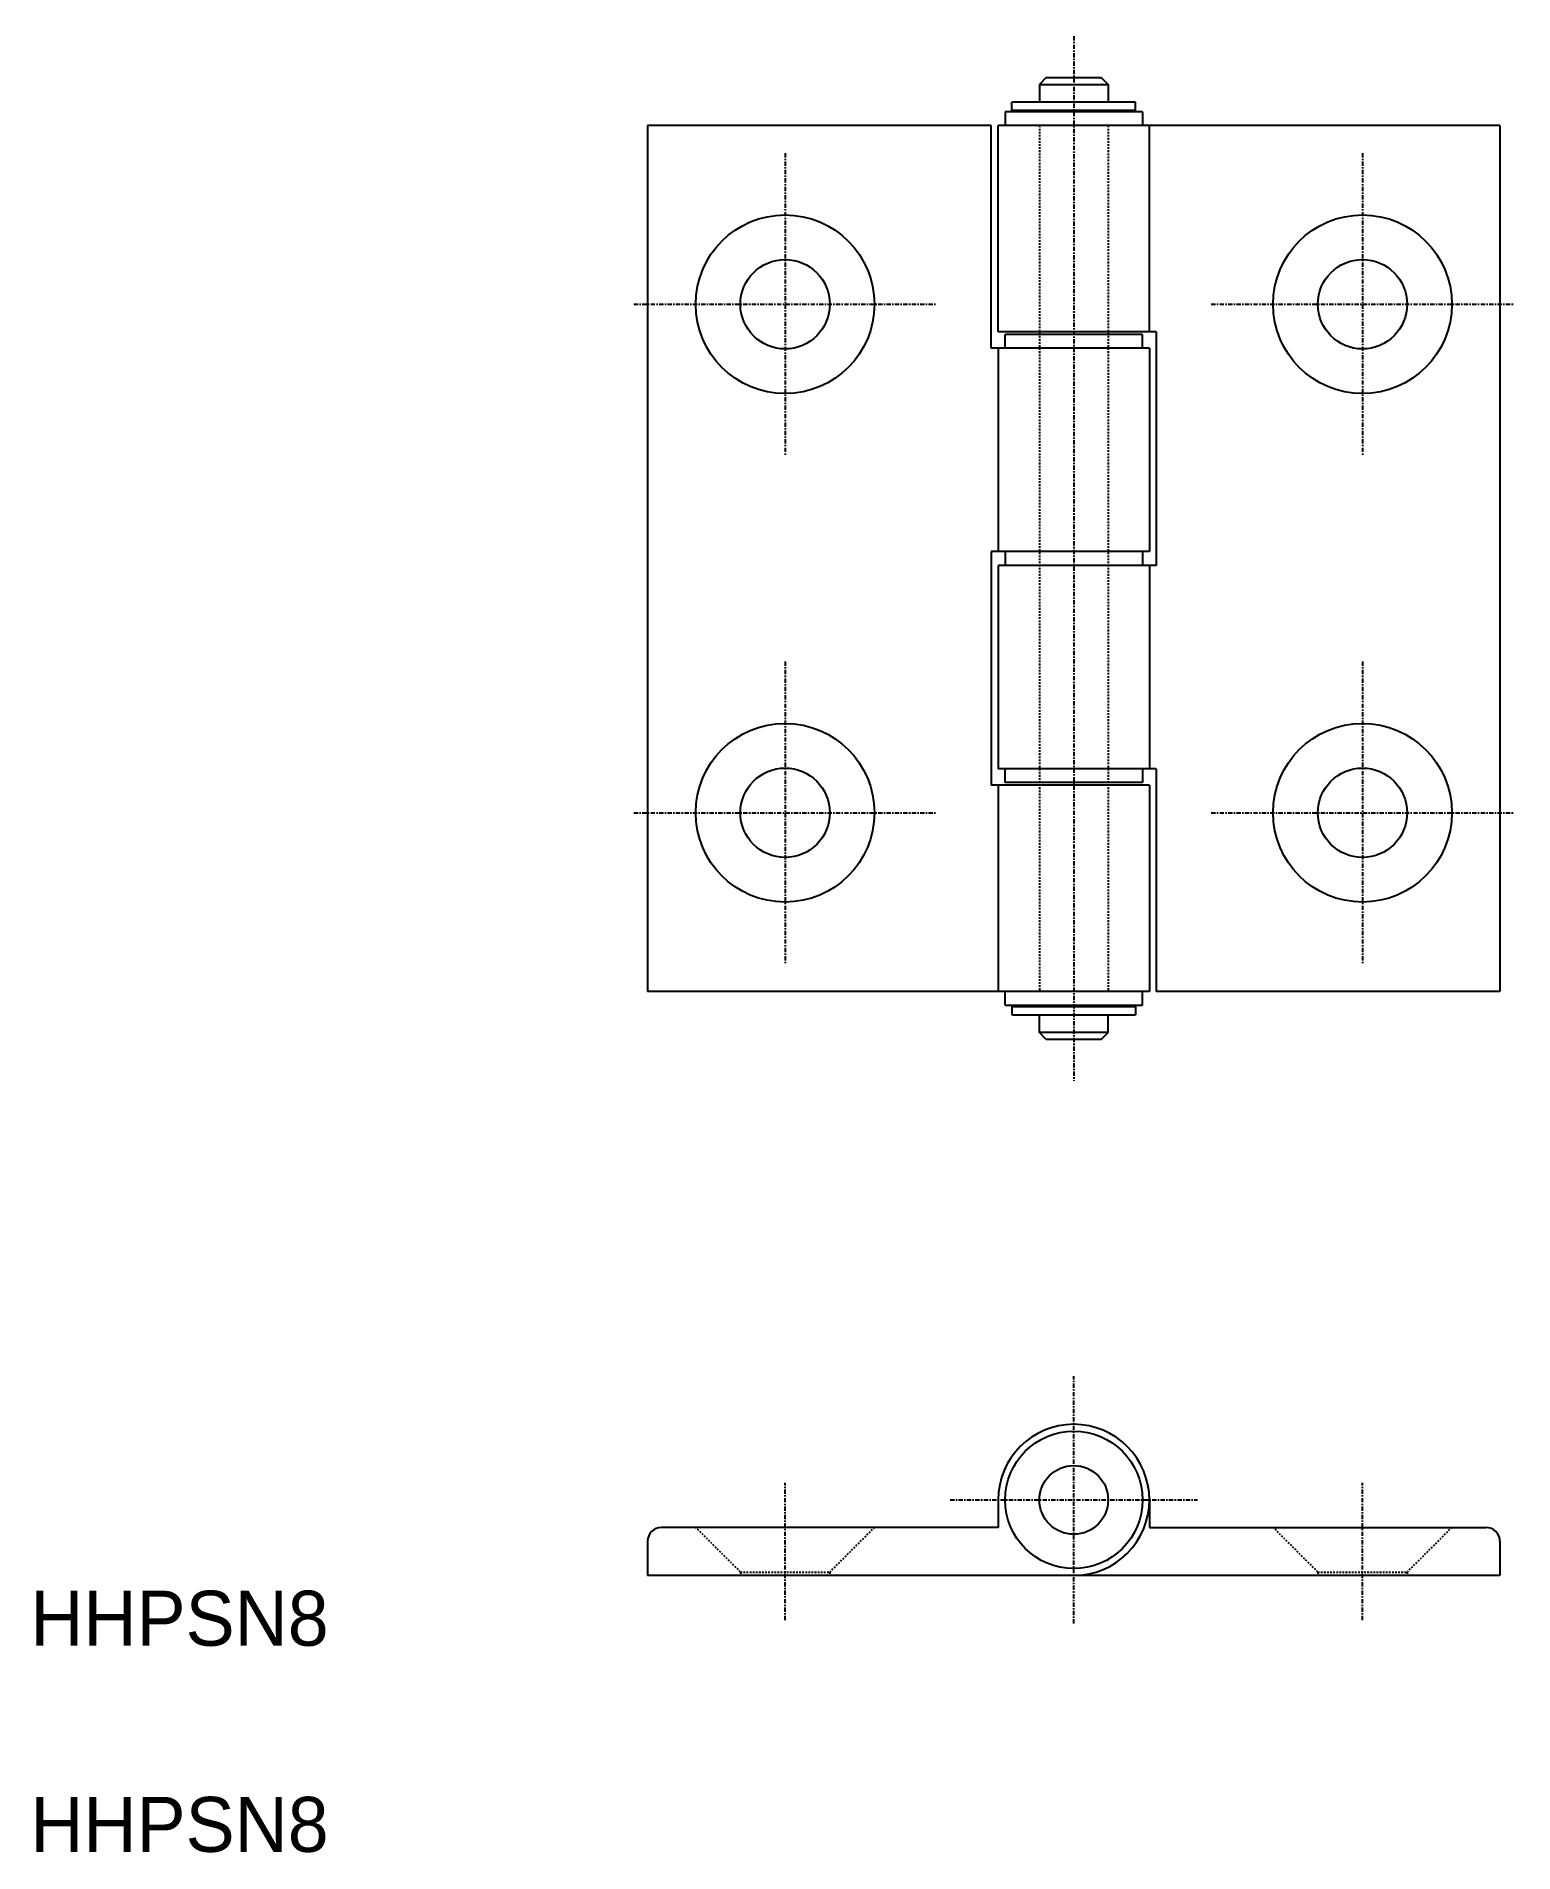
# Model space of a CAD drawing. Extents: x -138 to -30, y 25 to 157.
import ezdxf

# ---------------------------------------------------------------- set-up
doc = ezdxf.new("R2010")
doc.units = 0
doc.header["$LTSCALE"] = 0.25
doc.linetypes.add('CENTER', pattern=[2, 1.25, -0.25, 0.25, -0.25])
doc.linetypes.add('DASHED', pattern=[0.75, 0.5, -0.25])
doc.layers.get('0').update_dxf_attribs({"linetype": 'CONTINUOUS'})
doc.layers.add('CENTER', color=1, linetype='CENTER')

msp = doc.modelspace()

# ---------------------------------------------------------------- linework, layer by layer
at = {"color": 7, "linetype": 'CONTINUOUS'}
for p, q in [((-64.17, 154.32), (-64.67, 153.82)), ((-64.67, 153.82), (-59.67, 153.82)), ((-64.67, 153.82), (-64.67, 152.52)), ((-64.17, 154.32), (-60.17, 154.32)), ((-60.17, 154.32), (-59.67, 153.82)), ((-59.67, 153.82), (-59.67, 152.52)), ((-57.67, 152.52), (-66.67, 152.52)), ((-66.67, 151.92), (-66.67, 152.52)), ((-57.67, 151.92), (-57.67, 152.52)), ((-68.17, 150.82), (-93.17, 150.82)), ((-93.17, 150.82), (-93.17, 87.82)), ((-68.17, 134.62), (-68.17, 150.82)), ((-31.17, 150.82), (-67.67, 150.82)), ((-67.67, 135.82), (-67.67, 150.82)), ((-57.17, 151.82), (-67.17, 151.82)), ((-67.17, 151.82), (-67.17, 150.82)), ((-57.67, 151.92), (-66.67, 151.92)), ((-57.17, 151.82), (-57.17, 150.82)), ((-56.67, 135.82), (-56.67, 150.82)), ((-31.17, 150.82), (-31.17, 87.82)), ((-56.17, 135.82), (-67.67, 135.82)), ((-57.17, 135.62), (-67.17, 135.62)), ((-67.17, 134.62), (-67.17, 135.62)), ((-57.17, 134.62), (-57.17, 135.62)), ((-56.17, 135.82), (-56.17, 118.82)), ((-56.67, 134.62), (-68.17, 134.62)), ((-67.67, 134.62), (-67.67, 119.82)), ((-56.67, 134.62), (-56.67, 119.82)), ((-68.17, 119.82), (-68.17, 102.82)), ((-56.67, 119.82), (-68.17, 119.82)), ((-67.17, 119.82), (-67.17, 118.82)), ((-57.17, 119.82), (-57.17, 118.82)), ((-67.67, 118.82), (-67.67, 104.02)), ((-56.17, 118.82), (-67.67, 118.82)), ((-56.67, 118.82), (-56.67, 104.02)), ((-56.17, 104.02), (-67.67, 104.02)), ((-67.17, 103.02), (-67.17, 104.02)), ((-57.17, 104.02), (-57.17, 103.02)), ((-56.17, 104.02), (-56.17, 87.82)), ((-56.67, 102.82), (-68.17, 102.82)), ((-67.67, 102.82), (-67.67, 87.82)), ((-57.17, 103.02), (-67.17, 103.02)), ((-56.67, 102.82), (-56.67, 87.82)), ((-56.67, 87.82), (-93.17, 87.82)), ((-67.17, 86.82), (-67.17, 87.82)), ((-57.17, 86.82), (-57.17, 87.82)), ((-31.17, 87.82), (-56.17, 87.82)), ((-67.17, 86.82), (-57.17, 86.82)), ((-66.67, 86.72), (-57.67, 86.72)), ((-66.67, 86.72), (-66.67, 86.12)), ((-66.67, 86.12), (-57.67, 86.12)), ((-64.67, 84.82), (-64.67, 86.12)), ((-59.67, 84.82), (-59.67, 86.12)), ((-57.67, 86.72), (-57.67, 86.12)), ((-64.17, 84.32), (-64.67, 84.82)), ((-59.67, 84.82), (-64.67, 84.82)), ((-60.17, 84.32), (-59.67, 84.82)), ((-60.17, 84.32), (-64.17, 84.32)), ((-67.67, 50.82), (-67.67, 48.82)), ((-56.67, 50.82), (-56.67, 48.82)), ((-93.17, 47.82), (-93.17, 45.32)), ((-67.67, 48.82), (-92.17, 48.82)), ((-56.67, 48.82), (-32.17, 48.82)), ((-31.17, 47.82), (-31.17, 45.32)), ((-62.16, 45.32), (-93.17, 45.32)), ((-31.17, 45.32), (-62.16, 45.32))]:
    msp.add_line(p, q, dxfattribs=at)
at = {"color": 3, "linetype": 'DASHED'}
for p, q in [((-64.67, 150.82), (-64.67, 87.82)), ((-59.67, 150.82), (-59.67, 87.82)), ((-86.42, 45.57), (-89.67, 48.82)), ((-76.67, 48.82), (-79.92, 45.57)), ((-44.42, 45.57), (-47.67, 48.82)), ((-34.67, 48.82), (-37.92, 45.57)), ((-86.42, 45.57), (-79.92, 45.57)), ((-86.42, 45.57), (-86.42, 45.32)), ((-79.92, 45.57), (-79.92, 45.32)), ((-44.42, 45.57), (-37.92, 45.57)), ((-44.42, 45.57), (-44.42, 45.32)), ((-37.92, 45.57), (-37.92, 45.32))]:
    msp.add_line(p, q, dxfattribs=at)
at = {"color": 7, "linetype": 'CONTINUOUS'}
for centre, radius in [((-83.17, 137.82), 6.5), ((-41.17, 137.82), 6.5), ((-83.17, 137.82), 3.25), ((-41.17, 137.82), 3.25), ((-83.17, 100.82), 6.5), ((-41.17, 100.82), 6.5), ((-83.17, 100.82), 3.25), ((-41.17, 100.82), 3.25), ((-62.17, 50.82), 5), ((-62.17, 50.82), 2.5)]:
    msp.add_circle(centre, radius, dxfattribs=at)
for centre, radius, start, end in [((-62.17, 50.82), 5.5, 270, 180), ((-92.17, 47.82), 1, 90, 180), ((-32.17, 47.82), 1, 360, 90)]:
    msp.add_arc(centre, radius, start, end, dxfattribs=at)
at = {"layer": 'CENTER', "color": 1, "linetype": 'CENTER'}
for p, q in [((-62.17, 157.32), (-62.17, 81.32)), ((-83.17, 148.82), (-83.17, 126.82)), ((-41.17, 148.82), (-41.17, 126.82)), ((-94.17, 137.82), (-72.17, 137.82)), ((-52.17, 137.82), (-30.17, 137.82)), ((-83.17, 111.82), (-83.17, 89.82)), ((-41.17, 111.82), (-41.17, 89.82)), ((-94.17, 100.82), (-72.17, 100.82)), ((-52.17, 100.82), (-30.17, 100.82)), ((-62.17, 41.82), (-62.17, 59.82)), ((-83.17, 42.07), (-83.17, 52.07)), ((-41.17, 42.07), (-41.17, 52.07)), ((-71.17, 50.82), (-53.17, 50.82))]:
    msp.add_line(p, q, dxfattribs=at)

# ---------------------------------------------------------------- texts
at = {"color": 7, "linetype": 'CONTINUOUS'}
for p in [(-138.07, 40.21), (-138.07, 25.21)]:
    msp.add_text('HHPSN8', height=4, dxfattribs=at).set_placement(p)

doc.saveas('drawing.dxf')
